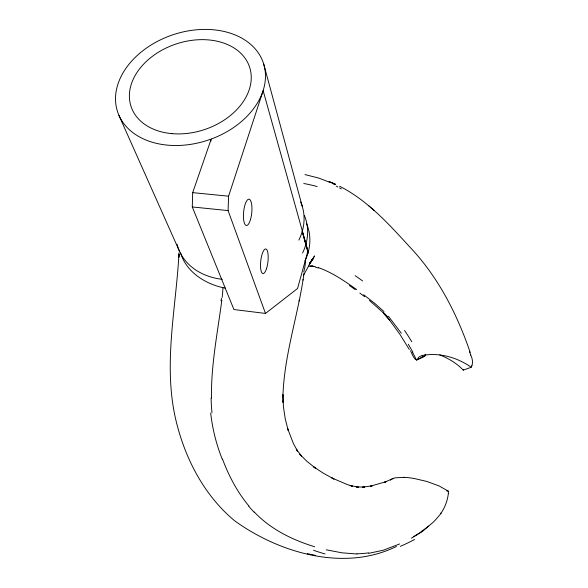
<?xml version="1.0" encoding="UTF-8"?>
<svg xmlns="http://www.w3.org/2000/svg" width="588" height="588" viewBox="0 0 588 588"><rect width="100%" height="100%" fill="white"/><g stroke="black" fill="none" stroke-linecap="round" stroke-linejoin="round"><path stroke-width="0.88" d="M178.914 252.972L178.84 257.338L178.958 254.082C175.974 308.193 163.471 362.906 175.136 416.819C183.897 456.251 203.154 494.604 234.583 520.725C279.168 553.051 344.443 572.102 396.452 546.45M282.931 396.356C284.136 354.454 298.461 314.411 304.047 273.082M265.482 313.441L228.085 210.592L228.585 196.186L263.145 90.699L307.936 251.039L297.565 288.488L265.482 313.441L233.921 309.531L192.291 206.954L192.68 192.644L211.232 139.018M305.598 258.838L305.415 262.292A231.474 113.477 21.8 0 1 305.172 264.82A195.708 96.777 20.9 0 1 304.79 267.444L303.79 271.84M180.589 252.906C186.117 271.671 204.646 283.578 222.94 287.672L222.705 291.993A34.736 8.416 -76.6 0 1 222.477 294.478L222.176 297.425M404.066 477.324A32.877 11.885 12.3 0 1 414.496 478.573L426.682 481.418L438.927 485.864L448.482 491.23L448.299 493.575M221.83 300.174C217.582 332.705 210.96 365.141 211.474 398.098M302.952 280.116L303.055 279.521M463.388 369.507L463.263 370.131L471.231 367.265L471.885 365.611M299.064 301.027L299.255 300.123M308.097 252.605L308.09 252.619A1.61 0.838 15.9 0 1 307.208 253.377M302.21 231.547L308.09 252.642M410.542 350.764C411.629 353.057 416.047 364.729 418.458 357.475A19.911 9.099 11.6 0 1 422.287 355.519C439.133 352.205 457.383 357.475 471.231 367.265M309.237 264.446L314.514 256.045L309.237 264.446L312.044 259.962L303.283 275.596M311.809 260.381L313.22 258.551L309.935 262.601M310.163 262.483L313.22 258.551M425.712 354.167L424.801 356.122L424.271 354.998M390.513 480.153L392.137 478.919A20.602 7.512 12.4 0 1 395.459 477.809L404.081 477.338M421.287 531.89L413.489 536.77M411.357 538.182L422.522 531.383L433.371 522.056A98.549 90.545 -16.1 0 0 435.884 519.432L441.088 513.398L440.596 513.096M392.85 478.588L384.42 482.307L386.132 481.66L370.374 486.202L372.351 485.806L362.524 487.165L364.67 487.085L356.196 486.893L358.43 487.18L350.139 485.49L352.366 486.173L347.751 484.733L331.794 477.934L334.021 479.051L323.312 473.208L313.36 466.622L315.477 468.18L306.863 461.264L299.784 454.223L301.512 456.082L296.352 449.203L297.601 451.261L293.346 443.396L287.539 428.314L288.135 430.218L285.209 418.678L283.445 406.889L282.894 394.658L283.056 402.515L283.019 400.766M399.597 543.966L383.479 550.177L368.727 553.33M416.767 359.716L424.808 356.1L416.605 360.157M308.435 266.166L313.382 266.349L310.405 266.055L312.897 266.335M356.997 554.006L342.135 552.838L326.244 549.817M192.68 192.644L228.585 196.186M192.291 206.954L228.085 210.592M446.748 490.965L448.482 491.23M312.206 266.055L315.197 266.702M304.996 174.585L318.6 178.039L330.199 182.449M225.505 288.245L222.94 287.672M307.289 553.624L315.609 555.403M314.712 546.766C292.354 539.931 270.465 529.185 254.251 511.979M318.27 267.584C332.301 272.479 344.634 281.086 356.673 289.612M439.758 354.895C448.446 358.401 456.81 363.259 463.263 370.131M332.249 183.382L334.329 184.382M339.614 186.256C368.154 200.662 389.66 225.094 410.968 248.246C438.575 277.749 457.28 314.543 470.238 352.55M349.448 285.503L355.218 289.627M363.671 294.764L375.048 303.621L383.949 311.566M359.834 293.052L364.714 296.749M369.433 300.446L382.156 311.772L389.638 320.151L389.3 319.762L400.105 334.623L409.277 349.426M368.264 205.388L374.137 210.497M388.403 316.241L401.339 333.271M385.537 315.315L389.638 320.151M248.937 506.04C237.368 492.171 228.835 475.979 222.514 459.125M408.344 344.274L412.886 352.168M118.923 115.373L179.333 250.914M470.018 353.072L470.775 355.064M211.033 141.039L210.423 139.312A76.969 55.595 -18.6 0 1 167.867 145.17A76.888 55.544 -18.6 0 1 130.073 62.909A76.888 55.544 -18.6 0 1 251.995 45.555A76.888 55.544 -18.6 0 1 211.393 138.988M302.283 231.29L308.156 252.406A1.61 0.838 15.5 0 1 307.553 253.053M263.593 63.688L302.188 206.101M304.327 215.399A64.401 51.494 -19.2 0 1 302.585 252.994M306.569 223.661A63.739 51.222 -19.2 0 1 304.893 261.043M315.278 267.084A67.091 39.896 57.2 0 1 318.336 267.996M355.159 275.669A328.192 144.582 52.3 0 1 362.605 280.946M383.457 312.5A75.213 50.597 61.5 0 1 387.808 317.108M404.544 330.441A192.724 140.341 64.4 0 1 411.798 341.76M412.533 352.381A99.107 62.343 62.5 0 1 416.392 359.878M470.672 355.079A43.424 24.02 2 0 1 471.951 365.618M422.728 356.784A63.724 37.595 23.2 0 1 422.066 355.88M448.365 493.582A45.835 44.232 63.2 0 1 440.963 513.302M469.481 351.749A103.187 91.302 -12.6 0 1 469.746 352.41M428.63 526.047A167.11 123.598 88.1 0 1 421.17 531.581M300.659 201.985A65.459 51.906 -19.1 0 1 298.888 240.124M222.235 279.329A65.459 51.906 -19.1 0 1 177.032 244.211M303.761 183.5A197.568 51.185 32.9 0 1 317.138 186.521M336.189 186.109A159.091 74.301 58.5 0 1 337.887 187.006M339.592 187.947A159.091 74.301 58.5 0 1 341.305 188.924M221.419 298.234A88.986 23.454 -75.9 0 1 221.073 300.924M211.967 412.783A233.87 213.488 -34.1 0 1 211.085 398.135M222.279 459.228A203.933 184.309 -40 0 1 210.688 413.048M254.104 512.192A164.53 128.162 -78.6 0 1 248.753 506.275M325.039 553.94A339.416 254.2 -73.9 0 1 313.544 550.28M368.676 552.852A158.767 120.297 87.7 0 1 356.989 553.778M414.518 539.468A263.836 200.42 80 0 1 400.34 546.333M331.926 182.78L329.074 181.582L335.704 184.397L331.926 182.78M266.496 268.709A12.414 3.616 -83.6 0 0 266.033 249.033A12.414 3.616 -83.6 0 0 260.513 266.136A12.414 3.616 -83.6 0 0 266.496 268.709M250.473 219.603A13.237 4.087 -84.4 0 0 249.099 199.185A13.237 4.087 -84.4 0 0 243.498 218.221A13.237 4.087 -84.4 0 0 250.473 219.603M172.137 133.652A62.46 45.1 -18.5 0 0 249.76 67.642A62.46 45.1 -18.5 0 0 149.036 59.02A62.46 45.1 -18.5 0 0 172.137 133.652"/></g></svg>
